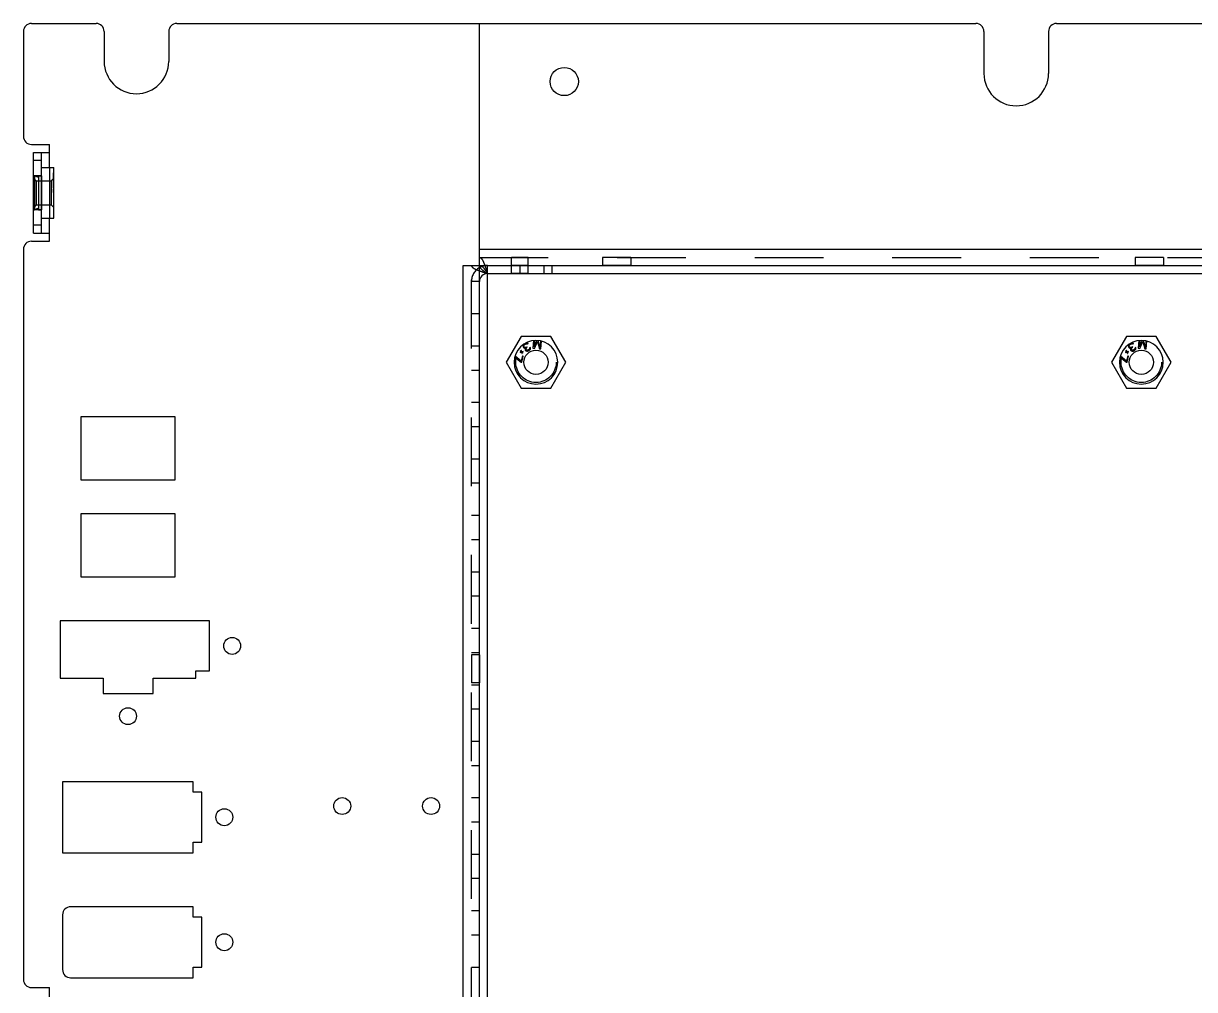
# Model space of a CAD drawing. Header units: millimetres. Extents: x 0 to 8948, y -1340 to 1100.
# Drawn here: x 6993.4 to 7138.5, y 590.2 to 709.9 of the extents above; entities that cross this region are included whole.
import ezdxf

# ---------------------------------------------------------------- set-up
doc = ezdxf.new("R2010")
doc.units = ezdxf.units.MM
doc.header["$LTSCALE"] = 85.25
doc.linetypes.add('HIDDEN', pattern=[0.2, 0.1, -0.1])
doc.layers.get('0').update_dxf_attribs({"linetype": 'CONTINUOUS'})
doc.layers.add('02___PRT_ALL_AXES', color=7, linetype='CONTINUOUS')
doc.layers.add('DEFAULT_2', color=8, linetype='HIDDEN')

msp = doc.modelspace()

# ---------------------------------------------------------------- linework, layer by layer
at = {"color": 7, "linetype": 'Continuous'}
for p, q in [((6994.387, 709.948), (7002.387, 709.948)), ((7012.387, 709.948), (7111.387, 709.948)), ((7049.887, 455.448), (7049.887, 709.948)), ((7121.387, 709.948), (7275.387, 709.948)), ((6993.387, 708.948), (6993.387, 695.948)), ((7003.387, 708.948), (7003.387, 705.236)), ((7011.387, 708.948), (7011.387, 705.236)), ((7112.387, 708.948), (7112.387, 703.736)), ((7120.387, 708.948), (7120.387, 703.736)), ((6994.387, 694.948), (6996.637, 694.948)), ((6994.637, 693.948), (6996.637, 693.948)), ((6995.637, 683.948), (6995.637, 693.948)), ((6996.637, 692.098), (6996.637, 694.948)), ((6995.637, 692.948), (6994.637, 692.948)), ((6995.637, 692.098), (6997.137, 692.098)), ((6997.137, 685.798), (6997.137, 692.098)), ((6995.637, 684.948), (6994.637, 684.948)), ((6995.637, 685.798), (6997.137, 685.798)), ((6996.637, 682.948), (6996.637, 685.798)), ((6994.637, 683.948), (6996.637, 683.948)), ((6994.387, 682.948), (6996.637, 682.948)), ((6993.387, 681.948), (6993.387, 591.448)), ((7049.887, 681.948), (7365.887, 681.948)), ((7047.887, 516.198), (7047.887, 679.948)), ((7047.887, 679.948), (7365.887, 679.948)), ((7050.887, 470.948), (7050.887, 679.948)), ((7057.887, 678.948), (7057.887, 679.948)), ((7058.887, 678.948), (7058.887, 679.948)), ((7050.887, 678.948), (7364.887, 678.948)), ((7056.577, 670.63), (7056.509, 669.679)), ((7056.996, 670.646), (7056.649, 669.883)), ((7056.704, 670.642), (7056.649, 669.883)), ((7056.696, 669.666), (7057.072, 670.535)), ((7057.072, 670.535), (7057.32, 669.621)), ((7057.397, 669.829), (7057.163, 670.634)), ((7057.452, 670.588), (7057.397, 669.829)), ((7057.507, 669.608), (7057.575, 670.559)), ((7131.577, 670.63), (7131.509, 669.679)), ((7131.996, 670.646), (7131.649, 669.883)), ((7131.704, 670.642), (7131.649, 669.883)), ((7131.696, 669.666), (7132.072, 670.535)), ((7132.072, 670.535), (7132.32, 669.621)), ((7132.397, 669.829), (7132.163, 670.634)), ((7132.452, 670.588), (7132.397, 669.829)), ((7132.507, 669.608), (7132.575, 670.559)), ((7055.061, 669.231), (7054.914, 669.207)), ((7054.914, 669.207), (7054.919, 669.178)), ((7054.919, 669.178), (7055.096, 669.207)), ((7054.963, 669.351), (7054.939, 669.317)), ((7054.939, 669.317), (7055.061, 669.231)), ((7055.085, 669.265), (7054.963, 669.351)), ((7055.087, 669.416), (7055.057, 669.412)), ((7055.057, 669.412), (7055.085, 669.265)), ((7055.12, 669.241), (7055.087, 669.416)), ((7055.096, 669.207), (7055.128, 669.031)), ((7055.296, 669.27), (7055.12, 669.241)), ((7055.128, 669.031), (7055.158, 669.036)), ((7055.158, 669.036), (7055.13, 669.182)), ((7055.13, 669.182), (7055.252, 669.097)), ((7055.154, 669.216), (7055.301, 669.241)), ((7055.276, 669.131), (7055.154, 669.216)), ((7055.252, 669.097), (7055.276, 669.131)), ((7055.283, 670.01), (7055.28, 669.933)), ((7055.28, 669.933), (7055.295, 669.868)), ((7055.314, 670.078), (7055.283, 670.01)), ((7055.295, 669.868), (7055.339, 669.795)), ((7055.301, 669.241), (7055.296, 669.27)), ((7055.364, 670.158), (7055.314, 670.078)), ((7055.339, 669.795), (7055.4, 669.733)), ((7055.42, 670.215), (7055.364, 670.158)), ((7055.38, 669.969), (7055.394, 670.027)), ((7055.384, 669.922), (7055.38, 669.969)), ((7055.428, 669.849), (7055.384, 669.922)), ((7055.394, 670.027), (7055.419, 670.067)), ((7055.4, 669.733), (7055.469, 669.7)), ((7055.419, 670.067), (7055.497, 670.138)), ((7055.508, 669.797), (7055.428, 669.849)), ((7055.469, 669.7), (7055.58, 669.717)), ((7055.497, 670.138), (7055.604, 670.203)), ((7055.583, 669.793), (7055.508, 669.797)), ((7055.542, 669.619), (7055.539, 669.543)), ((7055.539, 669.543), (7055.565, 669.459)), ((7055.58, 669.717), (7055.542, 669.619)), ((7055.565, 669.459), (7055.587, 669.423)), ((7055.649, 670.329), (7055.573, 670.306)), ((7055.701, 669.839), (7055.583, 669.793)), ((7055.587, 669.423), (7055.649, 669.361)), ((7055.604, 670.203), (7055.704, 670.238)), ((7055.646, 669.607), (7055.66, 669.665)), ((7055.654, 669.513), (7055.646, 669.607)), ((7055.743, 670.336), (7055.649, 670.329)), ((7055.649, 669.361), (7055.764, 669.331)), ((7055.676, 669.477), (7055.654, 669.513)), ((7055.66, 669.665), (7055.745, 669.766)), ((7055.745, 669.443), (7055.676, 669.477)), ((7055.773, 669.882), (7055.701, 669.839)), ((7055.704, 670.238), (7055.751, 670.242)), ((7055.818, 670.332), (7055.743, 670.336)), ((7055.745, 669.766), (7055.816, 669.809)), ((7055.82, 669.439), (7055.745, 669.443)), ((7055.751, 670.242), (7055.809, 670.227)), ((7055.764, 669.331), (7055.857, 669.337)), ((7055.816, 669.809), (7055.773, 669.882)), ((7055.809, 670.227), (7055.848, 670.201)), ((7055.887, 670.298), (7055.818, 670.332)), ((7055.92, 669.475), (7055.82, 669.439)), ((7055.848, 670.201), (7055.938, 670.255)), ((7055.857, 669.337), (7055.993, 669.394)), ((7055.938, 670.255), (7055.887, 670.298)), ((7055.992, 669.517), (7055.92, 669.475)), ((7056.07, 669.589), (7055.992, 669.517)), ((7055.993, 669.394), (7056.029, 669.416)), ((7056.029, 669.416), (7056.143, 669.509)), ((7056.102, 669.658), (7056.07, 669.589)), ((7056.105, 669.734), (7056.102, 669.658)), ((7056.194, 669.788), (7056.105, 669.734)), ((7056.143, 669.509), (7056.192, 669.588)), ((7056.192, 669.588), (7056.22, 669.704)), ((7056.22, 669.704), (7056.194, 669.788)), ((7056.509, 669.679), (7056.696, 669.666)), ((7057.32, 669.621), (7057.507, 669.608)), ((7130.061, 669.231), (7129.914, 669.207)), ((7129.914, 669.207), (7129.919, 669.178)), ((7129.919, 669.178), (7130.096, 669.207)), ((7129.963, 669.351), (7129.939, 669.317)), ((7129.939, 669.317), (7130.061, 669.231)), ((7130.085, 669.265), (7129.963, 669.351)), ((7130.087, 669.416), (7130.057, 669.412)), ((7130.057, 669.412), (7130.085, 669.265)), ((7130.12, 669.241), (7130.087, 669.416)), ((7130.096, 669.207), (7130.128, 669.031)), ((7130.296, 669.27), (7130.12, 669.241)), ((7130.128, 669.031), (7130.158, 669.036)), ((7130.158, 669.036), (7130.13, 669.182)), ((7130.13, 669.182), (7130.252, 669.097)), ((7130.154, 669.216), (7130.301, 669.241)), ((7130.276, 669.131), (7130.154, 669.216)), ((7130.252, 669.097), (7130.276, 669.131)), ((7130.283, 670.01), (7130.28, 669.933)), ((7130.28, 669.933), (7130.295, 669.868)), ((7130.314, 670.078), (7130.283, 670.01)), ((7130.295, 669.868), (7130.339, 669.795)), ((7130.301, 669.241), (7130.296, 669.27)), ((7130.364, 670.158), (7130.314, 670.078)), ((7130.339, 669.795), (7130.4, 669.733)), ((7130.42, 670.215), (7130.364, 670.158)), ((7130.38, 669.969), (7130.394, 670.027)), ((7130.384, 669.922), (7130.38, 669.969)), ((7130.428, 669.849), (7130.384, 669.922)), ((7130.394, 670.027), (7130.419, 670.067)), ((7130.4, 669.733), (7130.469, 669.7)), ((7130.419, 670.067), (7130.497, 670.138)), ((7130.508, 669.797), (7130.428, 669.849)), ((7130.469, 669.7), (7130.58, 669.717)), ((7130.497, 670.138), (7130.604, 670.203)), ((7130.583, 669.793), (7130.508, 669.797)), ((7130.542, 669.619), (7130.539, 669.543)), ((7130.539, 669.543), (7130.565, 669.459)), ((7130.58, 669.717), (7130.542, 669.619)), ((7130.565, 669.459), (7130.587, 669.423)), ((7130.649, 670.329), (7130.573, 670.306)), ((7130.701, 669.839), (7130.583, 669.793)), ((7130.587, 669.423), (7130.649, 669.361)), ((7130.604, 670.203), (7130.704, 670.238)), ((7130.646, 669.607), (7130.66, 669.665)), ((7130.654, 669.513), (7130.646, 669.607)), ((7130.743, 670.336), (7130.649, 670.329)), ((7130.649, 669.361), (7130.764, 669.331)), ((7130.676, 669.477), (7130.654, 669.513)), ((7130.66, 669.665), (7130.745, 669.766)), ((7130.745, 669.443), (7130.676, 669.477)), ((7130.773, 669.882), (7130.701, 669.839)), ((7130.704, 670.238), (7130.751, 670.242)), ((7130.818, 670.332), (7130.743, 670.336)), ((7130.745, 669.766), (7130.816, 669.809)), ((7130.82, 669.439), (7130.745, 669.443)), ((7130.751, 670.242), (7130.809, 670.227)), ((7130.764, 669.331), (7130.857, 669.337)), ((7130.816, 669.809), (7130.773, 669.882)), ((7130.809, 670.227), (7130.848, 670.201)), ((7130.887, 670.298), (7130.818, 670.332)), ((7130.92, 669.475), (7130.82, 669.439)), ((7130.848, 670.201), (7130.938, 670.255)), ((7130.857, 669.337), (7130.993, 669.394)), ((7130.938, 670.255), (7130.887, 670.298)), ((7130.992, 669.517), (7130.92, 669.475)), ((7131.07, 669.589), (7130.992, 669.517)), ((7130.993, 669.394), (7131.029, 669.416)), ((7131.029, 669.416), (7131.143, 669.509)), ((7131.102, 669.658), (7131.07, 669.589)), ((7131.105, 669.734), (7131.102, 669.658)), ((7131.194, 669.788), (7131.105, 669.734)), ((7131.143, 669.509), (7131.192, 669.588)), ((7131.192, 669.588), (7131.22, 669.704)), ((7131.22, 669.704), (7131.194, 669.788)), ((7131.509, 669.679), (7131.696, 669.666)), ((7132.32, 669.621), (7132.507, 669.608)), ((7054.262, 668.579), (7055.042, 667.977)), ((7055.07, 668.099), (7054.293, 668.698)), ((7055.042, 667.977), (7055.146, 667.954)), ((7055.206, 668.709), (7055.07, 668.099)), ((7055.146, 667.954), (7055.31, 668.686)), ((7055.31, 668.686), (7055.206, 668.709)), ((7129.262, 668.579), (7130.042, 667.977)), ((7130.07, 668.099), (7129.293, 668.698)), ((7130.042, 667.977), (7130.146, 667.954)), ((7130.206, 668.709), (7130.07, 668.099)), ((7130.146, 667.954), (7130.31, 668.686)), ((7130.31, 668.686), (7130.206, 668.709)), ((7000.497, 661.168), (7000.497, 653.368)), ((7012.197, 661.168), (7000.497, 661.168)), ((7012.197, 653.368), (7012.197, 661.168)), ((7000.497, 653.368), (7012.197, 653.368)), ((7000.497, 649.168), (7000.497, 641.368)), ((7012.197, 649.168), (7000.497, 649.168)), ((7012.197, 641.368), (7012.197, 649.168)), ((7000.497, 641.368), (7012.197, 641.368)), ((6997.947, 635.888), (6997.947, 628.788)), ((7016.447, 635.888), (6997.947, 635.888)), ((7016.447, 629.688), (7016.447, 635.888)), ((6997.947, 628.788), (7003.247, 628.788)), ((7003.247, 628.788), (7003.247, 626.888)), ((7009.447, 626.888), (7009.447, 628.788)), ((7009.447, 628.788), (7014.747, 628.788)), ((7014.747, 628.788), (7014.747, 629.688)), ((7014.747, 629.688), (7016.447, 629.688)), ((7003.247, 626.888), (7009.447, 626.888)), ((6998.227, 615.958), (6998.227, 607.158)), ((7014.427, 615.958), (6998.227, 615.958)), ((7014.427, 614.658), (7014.427, 615.958)), ((7015.477, 614.658), (7014.427, 614.658)), ((7015.477, 608.458), (7015.477, 614.658)), ((7014.427, 607.158), (7014.427, 608.458)), ((7014.427, 608.458), (7015.477, 608.458)), ((6998.227, 607.158), (7014.427, 607.158)), ((6998.237, 599.468), (6998.237, 592.668)), ((7014.437, 600.468), (6999.237, 600.468)), ((7014.437, 599.168), (7014.437, 600.468)), ((7015.477, 599.168), (7014.437, 599.168)), ((7015.477, 592.968), (7015.477, 599.168)), ((7014.437, 591.668), (7014.437, 592.968)), ((7014.437, 592.968), (7015.477, 592.968)), ((6999.237, 591.668), (7014.437, 591.668)), ((6994.387, 590.448), (6996.637, 590.448)), ((6996.637, 587.598), (6996.637, 590.448))]:
    msp.add_line(p, q, dxfattribs=at)
at = {"color": 3, "linetype": 'Continuous'}
msp.add_line((6994.637, 683.948), (6994.637, 693.948), dxfattribs=at)
at = {"color": 7, "linetype": 'Continuous'}
for centre, radius, start, end in [((6994.387, 708.948), 1, 90, 180), ((7002.387, 708.948), 1, 0, 90), ((7012.387, 708.948), 1, 90, 180), ((7111.387, 708.948), 1, 0, 90), ((7121.387, 708.948), 1, 90, 180), ((7007.387, 705.236), 4, 180, 0), ((7116.387, 703.736), 4, 180, 0), ((6994.387, 695.948), 1, 180, 270), ((6994.387, 681.948), 1, 90, 180), ((7050.887, 677.948), 1, 90, 180), ((7056.887, 667.948), 2.7, 0, 180), ((7131.887, 667.948), 2.7, 0, 180), ((6999.237, 599.468), 1, 90, 180), ((6999.237, 592.668), 1, 180, 270), ((6994.387, 591.448), 1, 180, 270)]:
    msp.add_arc(centre, radius, start, end, dxfattribs=at)
at = {"color": 3, "linetype": 'Continuous'}
msp.add_arc((7050.887, 677.948), 2, 90, 120.13533, dxfattribs=at)
at = {"color": 7, "linetype": 'Continuous'}
for points, knots in [([(7049.887, 679.948), (7049.887, 679.928), (7049.893, 679.845), (7049.925, 679.765), (7049.956, 679.71)], [0, 0, 0, 0, 0.2390557, 1, 1, 1, 1]), ([(7049.887, 679.948), (7049.914, 679.948), (7050.029, 679.936), (7050.135, 679.878), (7050.206, 679.825)], [0, 0, 0, 0, 0.2318764, 1, 1, 1, 1])]:
    msp.add_open_spline(points, degree=3, knots=knots, dxfattribs=at)
at = {"layer": '02___PRT_ALL_AXES', "color": 8, "linetype": 'HIDDEN'}
for p, q in [((6994.637, 691.048), (6994.637, 686.848)), ((6995.637, 691.048), (6994.637, 691.048)), ((6995.637, 691.048), (6995.637, 686.848)), ((6995.637, 686.848), (6994.637, 686.848)), ((7053.837, 678.948), (7053.837, 680.948)), ((7055.937, 680.948), (7053.837, 680.948)), ((7055.937, 678.948), (7055.937, 680.948)), ((7065.137, 680.948), (7065.137, 679.948)), ((7068.637, 680.948), (7065.137, 680.948)), ((7068.637, 680.948), (7068.637, 679.948)), ((7131.137, 680.948), (7131.137, 679.948)), ((7134.637, 680.948), (7131.137, 680.948)), ((7134.637, 680.948), (7134.637, 679.948)), ((7055.937, 679.948), (7053.837, 679.948)), ((7054.887, 679.948), (7054.887, 678.948)), ((7068.637, 679.948), (7065.137, 679.948)), ((7134.637, 679.948), (7131.137, 679.948)), ((7055.937, 678.948), (7053.837, 678.948)), ((7048.887, 631.698), (7048.887, 628.198)), ((7049.887, 631.698), (7048.887, 631.698)), ((7049.887, 631.698), (7049.887, 628.198)), ((7049.887, 628.198), (7048.887, 628.198))]:
    msp.add_line(p, q, dxfattribs=at)
at = {"layer": '02___PRT_ALL_AXES', "color": 7, "linetype": 'Continuous'}
for centre, radius in [((7060.387, 702.748), 1.75), ((7056.887, 667.948), 1.5), ((7131.887, 667.948), 1.5), ((7019.247, 632.788), 1.05), ((7006.347, 624.088), 1.05), ((7032.887, 612.948), 1.05), ((7043.887, 612.948), 1.05), ((7018.277, 611.558), 1.05), ((7018.277, 596.068), 1.05)]:
    msp.add_circle(centre, radius, dxfattribs=at)
for centre in [(7056.887, 667.948), (7131.887, 667.948)]:
    msp.add_arc(centre, 2.7, 180, 0, dxfattribs=at)
at = {"layer": 'DEFAULT_2', "color": 8, "linetype": 'HIDDEN'}
for p, q in [((6994.667, 691.073), (6994.667, 686.823)), ((6994.667, 691.073), (6994.767, 691.073)), ((6994.967, 690.448), (6994.667, 690.748)), ((6994.767, 691.073), (6994.767, 686.823)), ((6995.257, 690.848), (6994.767, 691.073)), ((6995.257, 691.073), (6995.257, 686.823)), ((6995.257, 691.073), (6995.637, 691.073)), ((6996.637, 692.098), (6996.637, 685.798)), ((6996.837, 690.448), (6997.137, 690.748)), ((6997.117, 689.532), (6997.117, 691.423)), ((6997.117, 691.423), (6997.137, 691.423)), ((6997.117, 691.41), (6997.137, 691.41)), ((6997.137, 691.387), (6997.117, 691.387)), ((6997.117, 691.38), (6997.137, 691.38)), ((6997.137, 691.342), (6997.117, 691.342)), ((6997.117, 691.341), (6997.137, 691.341)), ((6997.137, 691.34), (6997.117, 691.34)), ((6997.117, 691.339), (6997.137, 691.339)), ((6997.117, 691.328), (6997.137, 691.328)), ((6997.137, 691.318), (6997.117, 691.318)), ((6997.117, 691.095), (6997.137, 691.095)), ((6997.117, 691.062), (6997.137, 691.062)), ((6997.117, 690.981), (6997.137, 690.981)), ((6997.117, 690.948), (6997.137, 690.948)), ((6997.117, 690.939), (6997.137, 690.939)), ((6997.117, 690.927), (6997.137, 690.927)), ((6997.137, 690.907), (6997.117, 690.907)), ((6997.117, 690.906), (6997.137, 690.906)), ((6997.117, 690.904), (6997.137, 690.904)), ((6997.117, 690.877), (6997.137, 690.877)), ((6997.117, 690.876), (6997.137, 690.876)), ((6997.117, 690.87), (6997.137, 690.87)), ((6997.117, 690.86), (6997.137, 690.86)), ((6997.137, 690.848), (6997.117, 690.848)), ((6997.117, 690.847), (6997.137, 690.847)), ((6997.117, 690.802), (6997.137, 690.802)), ((6997.117, 690.79), (6997.137, 690.79)), ((6997.117, 690.76), (6997.137, 690.76)), ((6997.117, 690.757), (6997.137, 690.757)), ((6997.137, 690.754), (6997.117, 690.754)), ((6997.117, 690.747), (6997.137, 690.747)), ((6997.117, 690.68), (6997.137, 690.68)), ((6994.967, 690.448), (6994.967, 687.448)), ((6994.967, 690.448), (6996.837, 690.448)), ((6996.837, 690.448), (6996.837, 687.448)), ((6997.137, 690.662), (6997.117, 690.662)), ((6997.117, 690.66), (6997.137, 690.66)), ((6997.117, 690.658), (6997.137, 690.658)), ((6997.137, 690.657), (6997.117, 690.657)), ((6997.137, 690.643), (6997.117, 690.643)), ((6997.117, 690.64), (6997.137, 690.64)), ((6997.117, 690.637), (6997.137, 690.637)), ((6997.117, 690.624), (6997.137, 690.624)), ((6997.117, 690.623), (6997.137, 690.623)), ((6997.117, 690.615), (6997.137, 690.615)), ((6997.117, 690.614), (6997.137, 690.614)), ((6997.117, 690.553), (6997.137, 690.553)), ((6997.117, 690.553), (6997.137, 690.553)), ((6997.137, 690.541), (6997.117, 690.541)), ((6997.117, 690.516), (6997.137, 690.516)), ((6997.117, 690.51), (6997.137, 690.51)), ((6997.117, 690.494), (6997.137, 690.494)), ((6997.117, 690.492), (6997.137, 690.492)), ((6997.137, 690.479), (6997.117, 690.479)), ((6997.117, 690.474), (6997.137, 690.474)), ((6997.117, 690.465), (6997.137, 690.465)), ((6997.117, 690.464), (6997.137, 690.464)), ((6997.117, 690.461), (6997.137, 690.461)), ((6997.117, 690.449), (6997.137, 690.449)), ((6997.137, 690.435), (6997.117, 690.435)), ((6997.117, 690.434), (6997.137, 690.434)), ((6997.117, 690.434), (6997.137, 690.434)), ((6997.137, 690.4), (6997.117, 690.4)), ((6997.117, 690.392), (6997.137, 690.392)), ((6997.117, 690.333), (6997.137, 690.333)), ((6997.137, 690.326), (6997.117, 690.326)), ((6997.117, 690.302), (6997.137, 690.302)), ((6997.117, 690.291), (6997.137, 690.291)), ((6997.137, 690.279), (6997.117, 690.279)), ((6997.117, 690.268), (6997.137, 690.268)), ((6997.117, 690.268), (6997.137, 690.268)), ((6997.117, 690.257), (6997.137, 690.257)), ((6997.117, 690.255), (6997.137, 690.255)), ((6997.117, 690.216), (6997.137, 690.216)), ((6997.117, 690.187), (6997.137, 690.187)), ((6997.117, 690.18), (6997.137, 690.18)), ((6997.117, 690.179), (6997.137, 690.179)), ((6997.137, 690.104), (6997.117, 690.104)), ((6997.117, 690.086), (6997.137, 690.086)), ((6997.117, 690.057), (6997.137, 690.057)), ((6997.117, 690.044), (6997.137, 690.044)), ((6997.137, 690.034), (6997.117, 690.034)), ((6997.117, 690.016), (6997.137, 690.016)), ((6997.137, 689.986), (6997.117, 689.986)), ((6997.117, 689.978), (6997.137, 689.978)), ((6997.137, 689.849), (6997.117, 689.849)), ((6997.117, 689.815), (6997.137, 689.815)), ((6997.117, 689.786), (6997.137, 689.786)), ((6997.117, 689.779), (6997.137, 689.779)), ((6997.117, 689.75), (6997.137, 689.75)), ((6997.117, 689.738), (6997.137, 689.738)), ((6997.117, 689.71), (6997.137, 689.71)), ((6997.117, 689.703), (6997.137, 689.703)), ((6997.117, 689.544), (6997.137, 689.544)), ((6997.117, 689.532), (6997.137, 689.532)), ((6997.117, 689.011), (6997.117, 689.392)), ((6997.137, 689.392), (6997.117, 689.392)), ((6997.117, 689.391), (6997.137, 689.391)), ((6997.117, 689.351), (6997.137, 689.351)), ((6997.137, 689.341), (6997.117, 689.341)), ((6997.117, 689.341), (6997.137, 689.341)), ((6997.117, 689.34), (6997.137, 689.34)), ((6997.117, 689.318), (6997.137, 689.318)), ((6997.137, 689.311), (6997.117, 689.311)), ((6997.117, 689.311), (6997.137, 689.311)), ((6997.117, 689.306), (6997.137, 689.306)), ((6997.117, 689.303), (6997.137, 689.303)), ((6997.117, 689.225), (6997.137, 689.225)), ((6997.117, 689.209), (6997.137, 689.209)), ((6997.117, 689.209), (6997.137, 689.209)), ((6997.117, 689.2), (6997.137, 689.2)), ((6997.117, 689.175), (6997.137, 689.175)), ((6997.117, 689.164), (6997.137, 689.164)), ((6997.117, 689.118), (6997.137, 689.118)), ((6997.117, 689.091), (6997.137, 689.091)), ((6997.117, 689.085), (6997.137, 689.085)), ((6997.117, 689.059), (6997.137, 689.059)), ((6997.117, 689.058), (6997.137, 689.058)), ((6997.117, 689.052), (6997.137, 689.052)), ((6997.117, 689.051), (6997.137, 689.051)), ((6997.137, 689.044), (6997.117, 689.044)), ((6997.117, 689.04), (6997.137, 689.04)), ((6997.117, 689.012), (6997.137, 689.012)), ((6997.117, 689.011), (6997.137, 689.011)), ((6994.967, 687.448), (6994.667, 687.148)), ((6994.667, 686.823), (6994.767, 686.823)), ((6995.257, 687.048), (6994.767, 686.823)), ((6994.967, 687.448), (6996.837, 687.448)), ((6995.257, 686.823), (6995.637, 686.823)), ((6996.837, 687.448), (6997.137, 687.148)), ((7049.887, 680.948), (7365.887, 680.948)), ((7048.887, 516.198), (7048.887, 679.948)), ((7049.887, 677.948), (7048.887, 677.948)), ((7049.887, 673.948), (7048.887, 673.948)), ((7055.039, 671.148), (7053.192, 667.948)), ((7058.734, 671.148), (7055.039, 671.148)), ((7060.582, 667.948), (7058.734, 671.148)), ((7130.039, 671.148), (7128.192, 667.948)), ((7133.734, 671.148), (7130.039, 671.148)), ((7135.582, 667.948), (7133.734, 671.148)), ((7049.887, 669.948), (7048.887, 669.948)), ((7053.192, 667.948), (7055.039, 664.748)), ((7058.734, 664.748), (7060.582, 667.948)), ((7128.192, 667.948), (7130.039, 664.748)), ((7133.734, 664.748), (7135.582, 667.948)), ((7049.887, 666.948), (7048.887, 666.948)), ((7055.039, 664.748), (7058.734, 664.748)), ((7130.039, 664.748), (7133.734, 664.748)), ((7049.887, 662.948), (7048.887, 662.948)), ((7049.887, 659.948), (7048.887, 659.948)), ((7049.887, 655.948), (7048.887, 655.948)), ((7049.887, 652.948), (7048.887, 652.948)), ((7049.887, 648.948), (7048.887, 648.948)), ((7049.887, 645.948), (7048.887, 645.948)), ((7049.887, 641.948), (7048.887, 641.948)), ((7049.887, 638.948), (7048.887, 638.948)), ((7049.887, 634.948), (7048.887, 634.948)), ((7049.887, 631.948), (7048.887, 631.948)), ((7049.887, 627.948), (7048.887, 627.948)), ((7049.887, 624.948), (7048.887, 624.948)), ((7049.887, 620.948), (7048.887, 620.948)), ((7049.887, 617.948), (7048.887, 617.948)), ((7049.887, 613.948), (7048.887, 613.948)), ((7049.887, 610.948), (7048.887, 610.948)), ((7049.887, 606.948), (7048.887, 606.948)), ((7049.887, 603.948), (7048.887, 603.948)), ((7049.887, 599.948), (7048.887, 599.948)), ((7049.887, 596.948), (7048.887, 596.948)), ((7049.887, 592.948), (7048.887, 592.948))]:
    msp.add_line(p, q, dxfattribs=at)
for centre in [(7056.887, 667.948), (7131.887, 667.948)]:
    msp.add_circle(centre, 2.5, dxfattribs=at)
msp.add_arc((7050.887, 677.948), 2, 120.13533, 180, dxfattribs=at)
for points, knots in [([(7049.887, 680.948), (7049.985, 680.948), (7050.137, 680.817), (7050.274, 680.598), (7050.452, 680.237), (7050.653, 679.68), (7050.806, 679.204), (7050.887, 678.948)], [0, 0, 0, 0, 0.1275582, 0.2247905, 0.3461005, 0.6491201, 1, 1, 1, 1]), ([(7048.887, 679.948), (7048.887, 679.85), (7049.018, 679.698), (7049.237, 679.561), (7049.598, 679.383), (7050.154, 679.182), (7050.631, 679.029), (7050.887, 678.948)], [0, 0, 0, 0, 0.1275582, 0.2247905, 0.3461005, 0.6491201, 1, 1, 1, 1]), ([(7049.956, 679.71), (7050.044, 679.557), (7050.358, 679.283), (7050.696, 679.07), (7050.887, 678.948)], [0, 0, 0, 0, 0.4377516, 1, 1, 1, 1]), ([(7050.206, 679.825), (7050.339, 679.724), (7050.579, 679.433), (7050.777, 679.12), (7050.887, 678.948)], [0, 0, 0, 0, 0.449748, 1, 1, 1, 1])]:
    msp.add_open_spline(points, degree=3, knots=knots, dxfattribs=at)

doc.saveas('drawing.dxf')
